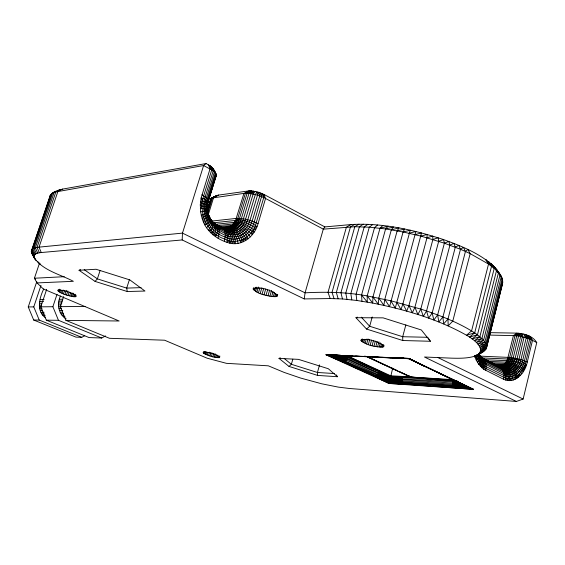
<?xml version="1.0" encoding="UTF-8"?>
<svg xmlns="http://www.w3.org/2000/svg" width="565" height="565" viewBox="0 0 565 565"><rect width="100%" height="100%" fill="white"/><g stroke="black" fill="none" stroke-linecap="round" stroke-linejoin="round"><path stroke-width="0.85" d="M39.43 263.382L34.423 278.234L37.05 282.924L73.372 281.314C58.696 273.467 36.895 269.307 31.308 251.354L50.13 195.638C52.651 191.443 58.259 190.377 62.687 189.091L206.041 163.553L210.032 165.75L211.72 169.924L203.697 195.723C198.11 212.843 207.214 233.663 224.919 239.115C237.731 246.142 253.233 236.008 256.228 222.737L263.756 197.573L263.961 194.438L265.564 198.47L258.043 223.613C254.949 235.739 242.738 246.276 229.764 243.183C228.726 237.625 229.51 228.634 221.918 227.568C229.206 231.184 237.759 225.852 239.504 218.365L247.103 193.272L250.161 190.808L251.658 190.85L258.876 192.333L263.961 194.438L324.861 226.911L351.02 224.566C382.477 222.674 413.82 229.835 443.546 239.581C461.146 245.923 479.226 253.155 493.309 265.776C497.384 270.882 503.535 276.469 502.575 283.588L486.479 347.927C479 358.747 463.406 358.464 451.569 358.161L424.456 357.016L516.41 401.447L523.126 399.052L536.75 342.574C532.569 335.723 524.391 333.611 516.918 333.131L490.491 332.658M536.75 342.574L531.199 339.678L526.227 337.842L526.283 334.833L528.021 338.421L522.731 360.195C521.318 368.472 512.964 378.197 503.909 373.74L483.633 363.288L479.558 358.45L478.018 355.314L478.35 354.382L480.596 358.563L484.608 362.511L503.592 372.067C511.918 376.177 519.623 367.236 520.93 359.608L526.227 337.842L524.694 334.367L519.037 359.065C517.837 366.092 510.725 374.327 503.048 370.534L484.17 361.014L481.316 358.464L479.021 354.905L478.202 358.055L476.182 359.997L478.802 364.425L483.774 369.298L503.535 379.228C514.983 384.786 525.464 372.512 527.258 362.066L532.52 340.321L530.253 336.436L531.199 339.678L525.93 361.43C524.278 371.134 514.51 382.554 503.888 377.356L485.999 368.493C480.857 365.866 477.595 360.654 475.829 355.314L475.13 357.504L476.182 359.997L476.556 357.32L478.018 355.314M207.397 210.66L207.419 204.445L206.832 204.791M207.404 209.883L210.731 199.12L211.607 198.096L243.939 193.378C251.432 192.863 258.89 195.208 265.564 198.47L323.3 229.15L354.799 226.727L369.291 227.187L385.598 228.945L393.494 227.024L391.326 229.821L372.957 296.964L372.702 303.073C405.176 309.592 437.522 318.907 466.535 335.236C472.566 338.527 487.397 348.888 476.832 355.279L483.901 351.331L479.395 353.464L485.102 350.3L480.201 352.405L485.964 349.163L501.784 285.961M34.401 258.325L33.928 256.383L31.308 251.354C31.88 247.901 36.252 247.534 39.042 247.131L182.474 233.119L305.058 292.832C325.814 291.71 346.712 292.098 367.193 295.933L372.702 303.073L356.79 300.467L342.447 298.949L330.193 298.553L304.245 298.927L182.184 239.948L182.474 233.119L203.605 165.545L206.041 163.553M367.193 295.933L390.811 300.771L395.281 308.087L415.049 234.623L421.518 232.942L402.909 303.836L406.68 311.16L408.933 305.503L426.992 237.752L427.133 234.461L421.038 236.135L403.085 231.968L385.598 228.945L367.193 295.933L367.264 302.084L361.565 295.029L379.998 228.218L382.795 225.527M66.126 318.837C58.329 314.352 56.747 303.688 60.476 296.004M45.348 317.721C36.096 310.877 39.437 297.621 43.745 288.976M222.052 227.886C228.86 227.709 231.339 235.548 231.219 241.135L229.764 243.183C217.391 239.892 205.808 231.368 202.221 218.606L203.619 216.812L207.998 214.573L208.351 213.902L207.433 213.619M343.04 362.094L326.047 354.764L327.82 355.095L389.101 383.028L473.541 389.356L408.742 358.422L326.047 354.764L389.066 383.466L473.541 389.356L470.024 387.915L453.547 386.206L452.516 383.112L452.523 380.789L455.99 380.874M358.952 369.348L343.831 361.861L327.82 355.095L329.593 355.18L389.193 382.371L470.024 387.915L468.526 386.898L402.944 382.759L401.863 378.705L401.934 377.597L410.317 376.975L435.114 379.694L455.983 380.655M404.18 384.129L389.066 383.466L392.71 368.14M498.817 366.381L501.459 365.993L503.916 364.538C509.524 366.487 514.772 370.301 517.123 376L516.897 378.359C513.352 370.054 505.456 363.161 495.696 365.068M391.326 229.821L399.003 227.963L397.167 230.824L378.832 298.122L378.253 304.168L372.957 296.964M213.019 168.928L212.744 168.215L215.364 172.841L207.397 198.541C196.606 224.1 239.602 252.76 249.963 220.406L257.534 195.222L257.004 191.789L255.331 194.6L247.745 219.778C238.211 249.638 198.054 223.02 208.054 199.396L215.999 173.738L213.203 170.913L210.032 165.75C213.196 167.89 215.569 171.682 216.317 175.312L207.984 202.44L207.433 207.334L208.337 214.191M485.964 349.163L480.674 351.246L486.479 347.927L502.801 281.97M480.215 356.353L481.507 359.736L480.335 366.304L481.839 365.491C483.23 362.045 482.531 357.737 479.325 355.562L483.562 359.065L501.374 367.992C507.977 371.269 514.115 364.206 515.153 358.146L521.396 333.625L518.557 336.069L513.239 357.793C512.264 363.486 506.48 370.124 500.279 367.045L482.475 358.118L480.052 356.353M304.245 298.927L305.058 292.832L323.3 229.15L324.861 226.911M222.504 228.535L230.979 227.088L235.57 228.938L240.09 233.168L242.646 236.947L243.706 239.016L243.324 241.756C239.094 234.2 233.359 224.065 222.702 228.069M397.167 230.824L404.582 229.03L403.085 231.968L384.793 299.386L383.882 305.375L378.832 298.122M210.667 220.025C216.169 222.857 211.289 228.747 210.674 232.787L212.836 232.01C214.827 228.55 215.844 223.203 211.564 221.085C220.788 231.311 238.79 235.513 243.416 218.832L251.008 193.689L253.339 191.034L248.981 193.414L241.389 218.535C236.982 233.437 222.045 230.711 212.525 222.038M203.619 216.812L201.295 215.258L200.66 211.826L200.285 204.869L201.112 198.04L204.579 199.014L207.941 201.853L207.341 207.122L207.899 212.461L201.295 215.258L202.221 218.606L204.459 219.347L205.907 218.507L208.598 216.395L208.866 215.47L207.899 215.018M503.535 379.228C504.757 374.623 503.754 368.557 499.036 366.332L480.434 356.946C485.688 358.98 487.023 365.449 485.632 370.379M209.495 216.981L208.789 218.93L205.476 221.798L204.883 224.891C208.577 223.599 212.2 219.079 208.866 215.47M261.793 196.726L260.698 192.969L252.138 221.12C240.528 256.206 195.095 225.52 206.444 197.63L214.425 171.894L211.225 166.597L213.203 170.913L205.201 196.684C199.961 212.715 208.704 232.046 225.28 237.025C237.116 243.536 251.474 234.178 254.243 221.904L262.407 193.682L263.756 197.573M481.634 357.631C485.045 360.272 485.738 365.611 483.774 369.298C482.623 365.378 485.102 360.103 480.985 357.193M403.085 231.968L410.211 230.223L389.568 306.682L384.793 299.386M33.928 256.383C34.529 253.162 38.639 252.908 41.245 252.534L182.184 239.948M50.13 195.638L49.911 197.941M531.199 339.678L529.108 335.885L529.688 339.042L524.412 360.802C522.879 369.778 513.832 380.337 504.015 375.52L486.133 366.636C481.592 364.305 478.604 359.778 476.966 355.06M493.379 364.058L505.583 364.616L508.818 365.682L512.059 367.596L515.026 370.202L518.444 374.934L520.301 375.541C518.197 369.616 512.264 365.393 506.268 363.952L503.916 364.538L506.007 362.144L507.568 359.001L513.423 335.575L516.918 333.131L514.998 335.652L509.679 357.327C508.691 362.405 504.086 368.055 498.358 366.297C506.381 364.941 512.406 372.829 513.175 380.083M489.657 335.094L514.998 335.652L518.289 333.202L516.721 335.815L511.403 357.518C510.492 363.669 503.839 369.757 497.673 365.866M501.861 278.87L502.666 280.261L486.423 345.144L480.045 347.214L485.851 343.612L483.598 340.292L476.302 342.454L481.917 338.52L498.492 272.62L495.152 267.746L500.082 274.632L483.598 340.292L477.898 344.113L484.911 341.995L501.31 276.589L496.656 269.667L502.172 278.46L485.851 343.612L486.635 346.585L480.808 349.996L486.479 347.927M483.598 340.292L477.467 334.777L469.473 337.114L474.706 332.82L491.55 266.256L488.619 261.701L500.082 274.632M479.876 336.684L472.086 338.944L477.467 334.777L494.22 268.424L491.126 263.756L496.536 270.543L479.876 336.684L474.36 340.73L481.917 338.52M494.22 268.424L488.534 264.06L470.172 253.643L467.926 249.448L465.447 251.46L447.967 319.034L443.617 323.9L442.918 316.972L460.482 249.313L458.759 245.351L455.305 247.209L437.642 314.931L433.835 320.044L432.183 312.932L449.931 245.168L448.78 241.446L444.38 243.19L421.038 236.135M213.203 170.913L211.72 169.924L208.584 164.909L210.003 168.942L201.112 198.04L202.531 200.836L206.486 202.538L207.68 204.043M218.062 238.162C219.552 233.38 220.371 225.887 214.622 223.641M224.362 241.276L225.421 235.04L224.566 230.117L223.006 228.02L215.738 224.27M390.811 300.771L420.784 309.09L423.333 316.329L426.554 310.983L444.38 243.19L443.546 239.581L438.694 241.29L420.784 309.09L417.881 314.543L414.901 307.261L432.889 239.475L432.698 236.078L426.992 237.752M415.049 234.623L415.868 231.523L409.053 233.232M405.847 324.868L402.697 336.719L402.789 340.518L430.375 341.267L428.214 337.962M382.816 347.058L383.96 346.119C378.041 341.196 368.436 338.371 360.908 340.003L360.873 340.413C366.621 345.448 375.287 347.051 382.816 347.058L383.48 344.586M383.501 346.839L383.946 345.187M373.952 346.19L375.33 341.112M375.803 346.578L377.18 341.493M377.561 346.882L378.938 341.79M379.186 347.079L380.33 342.835M380.626 347.178L381.545 343.781M381.848 347.171L382.533 344.615M365.096 343.336L366.247 339.099M372.222 316.965L369.687 326.273L366.558 329.063L355.957 317.707L357.348 317.099M366.65 343.979L368.034 338.901M368.366 344.601L369.743 339.523M370.181 345.187L371.565 340.109M372.067 345.724L373.444 340.646M515.739 376.904L515.068 379.362C512.992 371.36 505.965 364.114 497.066 365.788M361.148 340.907L361.614 339.205M361.727 341.458L362.426 338.908M362.596 342.058L363.295 339.516M363.733 342.694L364.658 339.304M509.835 378.67L511.247 380.513C511.622 374.136 506.876 366.876 500.145 366.325C506.184 367.709 510.809 374.644 509.291 380.641C507.843 374.736 505.689 366.487 498.09 366.254M319.571 364.849L317.438 372.476L317.636 375.414L337.46 376.728L336.253 374.856M292.818 359.213L291.37 364.298L289.019 366.438L278.997 358.387L280.325 357.807M207.899 212.461L208.047 213.711M271.645 296.54L275.798 296.653L277.45 295.707C271.885 289.767 261.305 286.992 253.304 288.397L253.113 288.835C257.273 294.174 265.324 295.121 271.645 296.54L273.114 291.498M273.255 296.696L274.484 292.486M274.647 296.731L275.635 293.362M275.798 296.653L276.532 294.118M276.659 296.448L277.154 294.761M277.217 296.131L277.712 294.436M262.047 294.21L263.77 288.341M264.003 294.845L265.727 288.976M265.988 295.403L267.711 289.534M267.965 295.883L269.682 290.014M269.865 296.265L271.581 290.389M253.254 289.365L253.749 287.677M253.72 289.965L254.215 288.284M254.497 290.636L255.493 287.267M255.564 291.342L256.807 287.14M256.891 292.07L258.382 287.034M258.445 292.804L259.928 287.776M260.175 293.525L261.906 287.656M214.248 357.122C228.147 359.397 211.642 352.539 207.885 352.405C195.342 350.597 211.105 356.981 214.248 357.122L215.237 353.81M215.569 357.405L216.31 354.919M216.769 357.61L217.518 355.124M217.822 357.737L218.323 356.077M218.697 357.786L219.192 356.127M219.361 357.751L219.856 356.084M205.003 353.987L205.752 351.501M206.048 354.474L206.797 351.988M207.249 354.968L207.998 352.482M208.57 355.463L209.566 352.15M209.968 355.936L210.957 352.624M211.402 356.381L212.398 353.069M212.843 356.776L213.838 353.464M228.719 227.469L231.975 225.428L235.584 220.442L243.939 193.378L248.875 190.899L250.161 190.808L245.408 193.258L237.816 218.316C236.212 224.651 229.835 229.567 223.196 228.196C230.075 227.674 233.02 235.718 233.366 241.354L232.533 243.607L231.219 241.135M203.478 353.104L203.979 351.444M204.135 353.528L204.636 351.868M208.203 215.011L213.612 197.51L218.464 195.102L248.875 190.899L245.408 193.258M207.475 201.973L208.097 201.479L216.317 175.312L213.386 169.641M207.433 210.166L211.02 198.555L218.464 195.102L212.475 197.743L207.588 213.556M207.673 209.693L210.731 199.12M207.751 210.554L211.607 198.096L217.511 195.321L212.475 197.743M129.385 279.717L126.701 288.101L127.259 291.526L144.972 291.039L129.844 279.908L96.057 269.258L79.029 270.275L95.061 281.398L127.259 291.526M100.097 270.487L97.371 278.87L95.061 281.398M73.577 296.703L75.908 296.653L76.219 296.145C71.239 292.225 64.142 289.873 57.807 290.163L57.672 290.424C61.733 294.422 68.125 295.53 73.577 296.703L74.403 294.203M74.58 296.78L75.399 294.28M75.364 296.766L75.915 295.099M516.41 401.447L349.389 388.487L338.251 387.103L321.81 383.812L300.707 378.077L284.082 372.392L268.333 365.823L226.424 363.33L207.136 358.196L164.606 340.215L109.483 338.294L65.95 320.39L60.335 306.661L63.661 296.611M64.954 294.485L66.331 290.332M66.508 295.015L67.878 290.862M68.068 295.495L69.163 292.169M69.594 295.912L70.696 292.592M71.049 296.265L72.151 292.938M72.391 296.526L73.492 293.2M105.535 335.942L101.707 338.018L58.456 320.306L52.884 306.724L57.016 294.294M58.209 291.194L58.76 289.527M58.852 291.681L59.685 289.174M59.728 292.211L60.561 289.711M60.815 292.769L61.642 290.276M62.072 293.348L63.174 290.022M63.464 293.92L64.565 290.601M101.707 338.018L89.093 337.58L46.323 320.171L40.814 306.83L46.669 289.329M402.909 303.836L400.995 309.585L396.863 302.254M84.75 335.709L81.741 337.326L39.246 320.087L33.773 306.887L40.977 285.445M81.741 337.326L75.957 337.121L33.688 320.023L28.25 306.936L36.796 281.582M50.688 194.628L32 249.617L34.592 254.787M31.986 250.712L31.421 252.357L35.058 259.406M36.746 236.693L38.71 230.923M211.72 169.924L203.605 165.545L54.176 192.227L35.32 247.788L37.742 253.12M212.836 232.01L212.998 234.885L214.679 233.543C216.049 230.089 217.207 224.905 213.393 222.554M241.742 239.927L240.725 242.738C238.345 234.955 232.399 224.884 222.638 228.465M501.995 285.106L502.575 283.588M204.459 219.347L203.421 221.826L205.476 221.798M516.721 335.815L518.557 336.069L519.793 333.371L516.721 335.815L514.998 335.652M257.534 195.222L258.876 192.333L259.702 195.935M414.901 307.261L412.323 312.819L408.933 305.503M340.688 355.569L329.593 355.18L344.636 361.445L346.818 359.284L347.878 357.306L344.89 355.604M466.457 385.697L453.074 385.266L402.485 381.869L389.539 380.535L331.295 355.018L376.149 375.831L378.331 373.733L379.369 371.798L390.514 376.396L401.934 377.597L457.721 381.177M208.097 201.479L216.317 174.571L213.436 169.634M413.516 360.534L408.954 358.45L327.82 355.095L352.511 356.134M508.323 378.635L507.342 380.471C506.833 374.772 505.181 367.363 498.457 366.205M477.467 334.777C463.611 325.256 447.946 318.618 432.183 312.932L428.658 318.166L426.554 310.983L420.784 309.09M477.411 362.313C479.304 360.096 480.787 356.649 478.76 354.036M207.249 205.985L207.412 205.335L206.253 204.608L202.228 203.485L200.554 201.415L202.531 200.836M442.918 316.972L438.828 321.958L437.642 314.931M211.451 198.746L216.84 195.652L211.607 198.096M207.186 207.539C207.27 206.105 203.344 206.578 202.122 206.169L200.321 208.351L207.235 209.099M506.819 378.402L505.421 379.998C505.774 374.821 504.609 368.267 499.036 366.332M385.598 228.945L388.084 226.212L379.998 228.218M483.16 366.671L482.002 367.935L481.839 365.491M206.599 227.759C208.93 225.371 213.351 221.212 209.806 217.956L212.963 222.243M248.981 193.414L251.658 190.85L247.103 193.272M518.557 336.069L520.464 336.408L523.049 333.957L517.095 358.577C515.986 365.075 509.397 372.681 502.306 369.164L483.52 359.686L478.647 354.686M377.653 224.983L374.553 227.631L356.105 294.245L356.79 300.467M215.371 176.492L215.999 175.962M229.086 240.69L227.031 242.399C227.427 236.926 227.914 228.324 220.809 227.073M372.681 224.573L369.291 227.187L350.837 293.602L351.804 299.838M202.228 203.485L200.285 204.869L202.122 206.169M367.9 224.305L364.234 226.89L345.773 293.08L347.016 299.33M476.387 355.124L475.087 356.035L480.504 353.061L479.056 353.521M253.311 229.51L254.109 232.208C248.106 229.136 242.844 223.373 235.52 223.062L234.588 222.32C241.446 221.381 247.971 225.633 253.311 229.51L255.663 229.531L254.448 227.363C249.179 223.938 243.183 221.219 236.841 220.823L234.588 222.32L214.756 224.383M363.323 224.171L359.397 226.735L340.942 292.698L342.447 298.949M444.38 243.19L460.482 249.313L463.455 247.385L465.447 251.46L470.172 253.643L452.784 321.118L448.193 325.857L447.967 319.034M484.911 341.995L479.141 345.702L485.851 343.612M358.973 224.171L354.799 226.727L336.359 292.451L338.103 298.694M486.423 345.144L480.596 348.647L486.635 346.585M207.659 210.653L200.66 211.826M354.869 224.305L350.47 226.855L332.043 292.331L334.021 298.56M251.008 193.689L255.14 191.351L253.141 194.092L245.549 219.248C240.386 239.871 213.471 230.993 208.534 215.18M351.02 224.566L346.416 227.13L328.011 292.352L330.193 298.553M523.889 367.342L524.49 369.581C519.178 365.816 513.182 362.462 506.861 360.647C513.077 360.491 519.044 363.655 523.889 367.342L525.584 367.215L524.68 365.456L523.254 364.524L518.126 361.981L510.696 359.764L508.994 359.502L506.861 360.647L485.766 359.757M252.032 231.516L252.322 234.666C247.23 230.146 241.912 224.792 234.736 224.058L231.975 225.428L219.926 226.643M212.292 222.921L235.584 220.442L237.371 219.594C244.271 220.173 251.686 222.073 256.983 226.65L254.448 227.363M54.176 192.227L52.715 192.919L33.914 248.289L36.407 253.572M57.701 190.709L59.092 190.059M449.931 245.168L453.865 243.374L455.305 247.209M62.687 189.091L57.983 191.21L39.042 247.131L41.245 252.534M211.02 198.555L216.473 196.104M56.592 191.464L51.549 193.717L32.805 248.897L35.355 254.13M60.752 189.515L55.935 191.662L37.036 247.399L39.359 252.774M217.009 225.668L233.373 223.994L235.52 223.062M522.985 369.122L523.239 371.777C518.889 367.434 513.769 363.387 507.511 362.384L505.025 363.45L490.964 362.815M79.029 270.275L80.555 269.646M524.68 365.456L526.509 364.7C521.41 360.767 513.981 358.104 507.568 359.001L482.065 357.956M489.311 361.416L506.007 362.144L508.062 361.487M432.889 239.475L438.179 237.787L438.694 241.29M230.979 227.088L230.414 226.593C237.279 226.261 242.364 232.54 245.584 237.893L248.155 238.804C245.697 232.498 239.715 227.095 232.971 225.781L230.414 226.593L221.812 227.455M474.706 332.82L466.535 335.236L471.598 330.822L488.534 264.06L485.78 259.61L491.55 266.256M229.906 227.575L226.925 228.041C233.995 229.192 237.06 237.123 238.042 243.381M480.589 364.143L478.802 364.425C480.208 361.282 481.832 357.235 478.83 354.396L479.402 355.223M476.556 357.32L475.13 357.504L474.48 355.512M504.107 365.675L501.459 365.993L502.525 366.339M211.324 221.12L236.347 218.401C243.868 218.069 251.312 220.421 258.043 223.613M502.723 365.393L504.856 365.188M64.255 276.695L34.423 278.234L35.602 279.378M211.091 230.287L208.534 230.4C209.544 227.307 213.923 223.804 211.444 220.442M227.674 228.189L223.196 228.196M141.102 287.634L126.701 288.101L97.371 278.87L84.227 269.667M40.164 299.662L44.098 299.591M59.382 299.295L62.715 299.231M39.677 301.442L43.604 301.378M58.887 301.124L62.221 301.067M39.38 303.271L41.739 303.236M58.59 303.01L61.924 302.96M39.296 305.128L41.655 305.1M58.499 304.916L60.999 304.888M28.25 306.936L33.773 306.887M40.814 306.83L52.884 306.724M60.335 306.661L85.04 306.456M39.409 306.979L40.977 306.972M58.619 306.823L61.112 306.802M39.72 308.808L42.078 308.794M58.937 308.702L61.437 308.688M40.228 310.581L42.594 310.573M59.459 310.524L62.786 310.517M40.927 312.268L44.077 312.268M60.165 312.261L62.666 312.261M460.793 383.105L452.516 383.112L389.914 378.825L337.821 354.99M41.803 313.85L44.169 313.85M61.055 313.886L63.563 313.893M42.841 315.298L45.207 315.305M62.115 315.376L63.788 315.383M355.957 317.707L383.105 317.855L421.356 329.974L430.375 341.267M63.329 316.711L65.003 316.725M33.688 320.023L39.246 320.087M46.323 320.171L58.456 320.306M65.95 320.39L119.137 320.998L43.279 288.934L37.05 282.924M462.947 384.391L452.727 384.228L389.652 379.984L335.144 355.032M345.978 355.625L363.782 364.623L390.514 376.396L409.971 376.813L409.251 375.852M427.783 337.305L402.697 336.719L369.687 326.273L361.325 317.177M334.706 355.103L340.681 355.265M402.485 381.869L389.341 381.53L376.149 375.831L389.193 382.371L402.944 382.759L389.341 381.53L376.933 375.273M408.742 358.422L424.626 366.261L408.742 358.422L391.941 357.935L408.82 358.711L455.545 380.831L440.213 373.719M355.039 356.225L360.096 356.402M375.746 357.257L391.15 357.8M403.516 383.522L389.101 383.028L360.548 368.712M394.561 357.92L403.876 358.267M340.97 355.54L390.055 378.225L401.934 379.807L389.779 379.412L377.667 374.56L389.539 380.535L402.146 380.874L389.779 379.412L378.331 373.733L390.055 378.225L458.582 382.173M479.078 356.084L511.403 357.518L520.93 359.608L527.258 362.066M364.1 356.218L365.838 356.296M344.106 355.689L352.518 356.063M355.886 356.211L366.127 356.67M368.719 356.783L378.197 357.207M381.643 357.355L391.128 357.779M374.863 357.172L392.83 358.019M329.593 355.18L343.23 355.809M278.997 358.387L298.468 359.368L328.336 368.747L337.46 376.728M461.796 383.571L452.516 383.112L462.897 384.108M233.373 223.994L234.736 224.058M333.004 355.103L340.688 355.512M409.971 376.813L390.669 375.803L347.002 355.682M394.554 357.935L408.82 358.711L471.711 388.748L454.797 387.639M326.047 354.764L342.362 355.731M400.493 357.928L403.876 358.139M367.314 356.833L410.699 377.046L453.448 379.701M464.148 384.927L452.727 384.228L465.581 385.549M334.6 373.557L317.438 372.476L291.37 364.298L284.244 358.514M410.699 377.046L454.232 380.266M452.445 381.954L459.938 382.597M225.364 228.309L225.075 228.281C232.314 228.437 235.81 237.484 235.301 243.67L233.366 241.354M401.863 378.705L390.203 377.611L378.903 372.801M499.509 366.452L500.894 366.6M453.074 385.266L468.526 386.898M436.138 385.019L471.711 388.748L440.983 374.065M452.523 380.789L457.749 381.446M506.007 362.144L507.511 362.384M520.464 336.408L526.227 337.842M223.055 227.935L224.291 228.288M235.584 220.442L236.841 220.823M289.019 366.438L317.636 375.414M366.558 329.063L402.789 340.518M208.457 216.374L209.121 216.6M426.554 310.983L432.183 312.932M232.971 225.781L231.975 225.428C239.659 224.178 246.156 231.184 250.33 236.869M507.568 359.001L508.994 359.502M343.852 355.745L390.359 377.003L401.934 377.597L390.203 377.611L379.369 371.798M506.268 363.952L505.025 363.45C511.911 362.984 518.204 368.267 521.834 373.769M334.423 355.251L346.147 360.131L336.465 355.117M336.592 354.954L346.818 359.284L339.17 355.166M460.482 249.313L465.447 251.46M343.979 355.569L347.878 357.306L344.834 355.766M457 381.707L473.541 389.356M439.542 373.197L408.749 358.697M467.764 386.538L456.308 381.191L470.024 387.915L456.223 381.361M367.879 356.875L387.858 366.191M389.455 366.932L397.449 370.661M399.045 371.403L409.434 376.248M366.805 356.706L410.317 376.975M346.974 355.795L390.514 376.396M374.546 376.459L389.066 383.466M437.889 357.532L523.126 399.052M408.954 358.45L412.118 359.99M413.7 360.767L423.192 365.393M341.987 355.66L347.397 358.33M333.647 354.99L345.413 360.858M215.35 224.34L220.025 226.685M481.429 357.723L495.35 364.707M344.636 361.445L359.743 369.115M201.966 194.77L207.397 198.541L208.386 200.18L207.701 202.941L207.941 201.853M213.549 222.893C218.881 225.16 218.196 232.688 215.47 236.686L214.679 233.543M243.706 239.016L245.81 240.436L245.584 237.893M517.123 376L518.649 377.081L518.444 374.934M508.097 357.221L509.369 358.436M236.347 218.401L237.371 219.594M210.583 219.241L211.049 219.792M498.492 272.62L493.309 265.776L496.536 270.543M419.279 383.875L419.859 384.645M501.31 276.589L497.814 271.532L498.351 272.726M498.627 273.319L499.509 274.604M500.844 276.532L502.172 278.46M479.494 355.42L480.109 356.324M31.831 253.452L32.537 254.624M215.364 172.841L212.143 167.431L214.425 171.894M33.942 256.651L35.983 260.564M529.688 339.042L527.774 335.349L528.021 338.421M31.506 250.436L34.119 255.535M37.862 261.56L38.618 263.057M39.585 262.916L40.306 264.392M210.745 199.77L211.049 200.497M208.351 213.902L208.895 215.879M361.565 295.029L361.946 301.216"/></g></svg>
